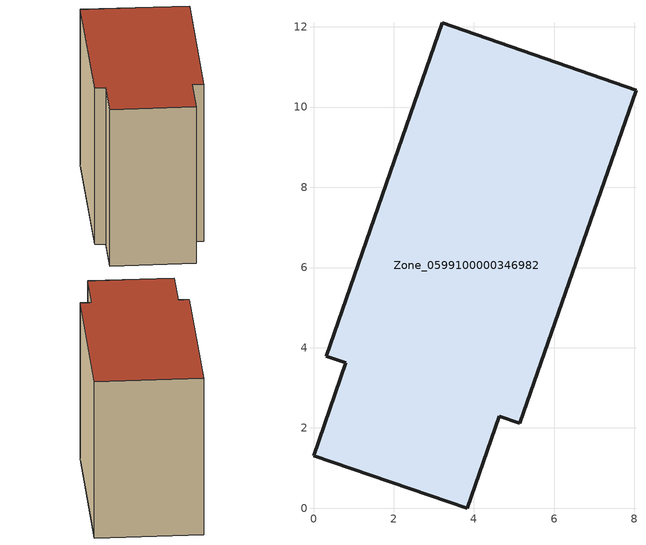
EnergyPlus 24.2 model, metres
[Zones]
Zone_0599100000346982
 floor ground (C_G): 3.21,12.1 8.04,10.42 5.14,2.12 4.63,2.29 3.84,0 0,1.31 0.8,3.62 0.32,3.79 z0
 wall outside (C_F): 3.84,0 4.63,2.29 5.14,2.12 8.04,10.42 3.21,12.1 0.32,3.79 0.8,3.62 0,1.31 3.84,0 z0:8.04
 roof outside (C_R): 0.8,3.62 0,1.31 3.84,0 4.63,2.29 5.14,2.12 8.04,10.42 3.21,12.1 0.32,3.79 z8.04
[BUILDING]
Pand.0599100000346982: North Axis=0; Terrain=City; Loads Convergence Tolerance Value=0.04; Temperature Convergence Tolerance Value=0.4; Solar Distribution=FullExterior; Maximum Number of Warmup Days=25; Minimum Number of Warmup Days=1
[Site:Location]
Rotterdam.The.Hague.AP_ZH_NLD Design_Conditions: Latitude=51.96; Longitude=4.45; Time Zone=1; Elevation=-4.5
[SITE:GROUNDTEMPERATURE:BUILDINGSURFACE]
18, 18, 18, 18, 18, 18, 18, 18, 18, 18, 18, 18
[MATERIAL] Thermal Absorptance=0.9; Solar Absorptance=0.7; Visible Absorptance=0.7
Name | Roughness | Thickness | Conductivity | Density | Specific Heat
G.TI.1992-2005 | MediumSmooth | 0.15 | 0.06 | 540 | 1210
F.TI.1992-2005 | Rough | 0.3 | 0.12 | 1920 | 840
R.TI.1992-2005 | MediumRough | 0.2 | 0.08 | 1500 | 1000
[CONSTRUCTION]
C_G: G.TI.1992-2005
C_F: F.TI.1992-2005
C_R: R.TI.1992-2005
[ZONE]
Zone_0599100000346982: Type=1; Multiplier=1; Ceiling Height=Autocalculate; Volume=Autocalculate; Floor Area=autocalculate; Part of Total Floor Area=Yes
[ZONEINFILTRATION:DESIGNFLOWRATE]
Infil_Zone_0599100000346982: Zone or ZoneList or Space or SpaceList=Zone_0599100000346982; Schedule=AlwaysOn; Design Flow Rate Calculation Method=Flow/Area; Flow Rate per Floor Area=0.0015; Constant Term Coefficient=1; Temperature Term Coefficient=0; Velocity Term Coefficient=0; Velocity Squared Term Coefficient=0
[HVACTEMPLATE:ZONE:IDEALLOADSAIRSYSTEM]
Zone_0599100000346982: Maximum Heating Supply Air Temperature=50; Minimum Cooling Supply Air Temperature=13; Maximum Heating Supply Air Humidity Ratio=0.0156; Minimum Cooling Supply Air Humidity Ratio=0.0077; Heating Limit=NoLimit; Cooling Limit=NoLimit; Dehumidification Control Type=ConstantSensibleHeatRatio; Cooling Sensible Heat Ratio=0.7; Dehumidification Setpoint=60; Humidification Control Type=None; Humidification Setpoint=30; Outdoor Air Method=None; Outdoor Air Flow Rate per Person=0.00944; Outdoor Air Flow Rate per Zone Floor Area=0; Outdoor Air Flow Rate per Zone=0; Demand Controlled Ventilation Type=None; Outdoor Air Economizer Type=NoEconomizer; Heat Recovery Type=None; Sensible Heat Recovery Effectiveness=0.7; Latent Heat Recovery Effectiveness=0.65
[ZONECONTROL:THERMOSTAT]
ThermostatControl_Zone_0599100000346982: Zone or ZoneList=Zone_0599100000346982; Control Type Schedule=DualSetpointControlType; Control 1=Thermostat_Zone_0599100000346982; Temperature Difference Between Cutout And Setpoint=0
[THERMOSTATSETPOINT:DUALSETPOINT]
Thermostat_Zone_0599100000346982: Heating Setpoint Temperature Schedule=HeatingSetpoint_Zone_0599100000346982; Cooling Setpoint Temperature Schedule=CoolingSetpoint_Zone_0599100000346982
[SCHEDULE:COMPACT]
HeatingSetpoint_Zone_0599100000346982: Through: 12/31, For: AllDays, Until: 24:00, 21
CoolingSetpoint_Zone_0599100000346982: Through: 12/31, For: AllDays, Until: 24:00, 24
DualSetpointControlType: Through: 12/31, For: AllDays, Until: 24:00, 4
AlwaysOn: Through: 12/31, For: AllDays, Until: 24:00, 1
